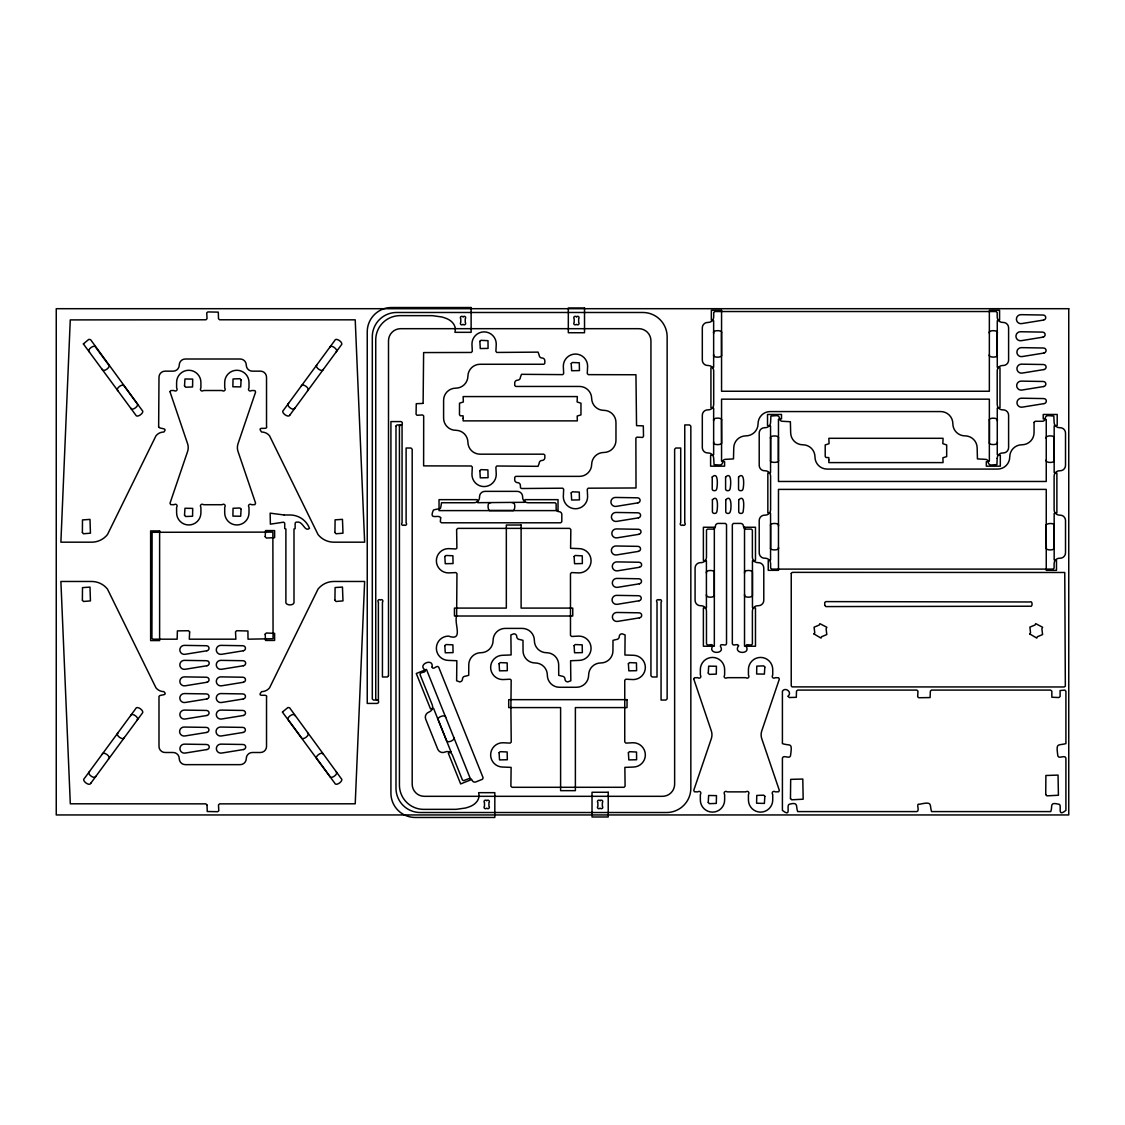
<?xml version="1.0" encoding="UTF-8"?>
<svg xmlns="http://www.w3.org/2000/svg" width="1125" height="1125" viewBox="0 0 1125 1125"><rect width="100%" height="100%" fill="white"/><g stroke="black" fill="none" stroke-linecap="round" stroke-linejoin="round"><path stroke-width="1.5" d="M102.164 369.267C103.148 373.036 111.698 366.694 108.45 364.655L95.794 347.442C94.866 343.589 86.105 350.03 89.508 352.055M130.655 408.009C131.625 411.778 140.203 405.422 136.941 403.383L124.284 386.17C123.356 382.57 114.694 388.8 117.998 390.797M294.863 715.641C293.934 711.9 285.23 718.256 288.577 720.253L301.247 737.466C302.203 741.234 310.795 734.892 307.519 732.853M323.353 754.369C322.411 750.544 313.72 757.055 317.067 758.995L329.738 776.208C330.694 779.977 339.286 773.62 336.009 771.581M445.683 717.413C445.823 713.644 435.53 717.539 438.441 720.323L446.414 740.166C446.527 744.23 456.384 739.589 453.727 737.297M713.7 442.069C711.661 445.556 723.473 445.402 721.589 442.153L721.505 420.806C723.614 417.178 711.731 417.22 713.7 420.806M1046.32 459.83C1044.408 463.387 1055.953 463.233 1054.195 459.914L1054.111 438.567C1056.08 434.869 1044.084 435.08 1046.32 438.567M713.7 354.558C711.788 358.144 723.473 357.933 721.547 354.6L721.505 333.295C723.698 329.738 711.52 329.822 713.7 333.295M997.242 420.764C999.337 417.445 987.272 417.206 989.409 420.806L989.409 442.069C987.244 445.486 999.281 445.275 997.284 442.153M706.472 594.52C705.066 598.247 715.936 597.952 714.277 594.52L714.277 573.145C715.683 569.377 704.714 569.827 706.472 573.145M744.595 594.52C743.175 598.261 754.045 597.909 752.386 594.52L752.386 573.145C753.905 569.559 743.133 569.545 744.595 573.145M778.402 526.078C780.511 522.534 768.403 522.619 770.611 526.078L770.611 547.341C768.53 550.87 780.68 550.688 778.402 547.341M989.409 354.558C987.216 357.82 999.141 358.073 997.242 354.6L997.214 333.295C999.394 329.85 987.188 329.766 989.409 333.295M512.1 502.748C516.108 501.187 515.32 512.381 512.1 510.553L490.725 510.553C487.561 512.353 486.773 501.202 490.725 502.748M423.113 403.341L423.619 352.575L471.291 352.462L472.303 351.38L471.952 344.025A12.15 12.15 0 0 1 484.102 331.875A12.15 12.15 0 0 1 496.252 344.025L495.9 351.38L496.828 352.448L538.073 352.125L539.184 355.163A2.841 2.841 0 0 0 542.011 357.989A2.841 2.841 0 0 1 544.852 360.83L544.767 363.502L543.741 364.261L480.052 364.275A12.15 12.15 0 0 0 467.902 376.214A12.15 12.15 0 0 1 455.752 388.167A12.15 12.15 0 0 0 443.602 400.317L443.602 418.134A12.15 12.15 0 0 0 455.752 430.284A12.15 12.15 0 0 1 467.902 442.238A12.15 12.15 0 0 0 480.052 454.177L543.741 454.191L544.809 455.063L544.852 457.622A2.841 2.841 0 0 1 542.011 460.462A2.841 2.841 0 0 0 539.184 463.289L538.073 466.327L496.828 466.003L495.9 467.17L496.252 474.427A12.15 12.15 0 0 1 484.102 486.577A12.15 12.15 0 0 1 471.952 474.427L472.303 467.086L471.291 465.989L423.619 465.877L423.689 415.969L422.606 414.956L416.939 415.252L416.067 414.197L416.264 403.692L422.677 403.453M336.122 352.041C339.173 350.283 330.764 343.533 329.738 347.442M117.998 732.853C114.708 734.878 123.314 741.234 124.284 737.466M317.067 364.655C313.861 366.666 322.13 372.966 323.367 369.38M307.519 390.797C310.908 388.8 302.189 382.43 301.247 386.17M288.577 403.383C285.37 405.422 293.864 411.778 294.863 408.009M136.941 720.253C140.316 718.214 131.625 711.844 130.655 715.641M108.45 758.995C111.895 756.956 103.078 750.642 102.164 754.369M89.508 771.581C86.302 773.62 94.57 779.892 95.808 776.32M284.231 514.983L289.997 514.983A20.925 20.925 0 0 1 309.502 528.328C304.566 532.448 303.188 520.819 296.845 522.127A1.448 1.448 0 0 0 295.144 523.547L295.116 528.666L293.991 528.961L293.991 602.873C293.161 605.63 286.945 605.559 285.891 602.986L285.891 528.961L284.723 528.581L284.723 523.673A1.448 1.448 0 0 0 283.036 522.253L270.38 524.166L270.141 513.155L283.992 514.969M636.891 425.644L643.303 425.883L643.514 436.275L642.628 437.442L636.877 437.147L635.878 438.145L636.019 487.969L588.192 488.194L587.264 489.347L587.616 496.617A12.15 12.15 0 0 1 575.466 508.767A12.15 12.15 0 0 1 563.316 496.617L563.667 489.263L562.739 488.194L521.606 488.517L520.523 487.856L520.383 485.48A2.841 2.841 0 0 0 517.556 482.639A2.841 2.841 0 0 1 514.716 479.812L514.772 477.239L515.827 476.367L579.516 476.367A12.15 12.15 0 0 0 591.666 464.414A12.15 12.15 0 0 1 603.816 452.475A12.15 12.15 0 0 0 615.966 440.325L615.966 422.494A12.15 12.15 0 0 0 603.816 410.344A12.15 12.15 0 0 1 591.666 398.405A12.15 12.15 0 0 0 579.516 386.452L515.827 386.452L514.772 385.58L514.716 383.006A2.841 2.841 0 0 1 517.556 380.18A2.841 2.841 0 0 0 520.383 377.339L521.494 374.316L562.739 374.625L563.667 373.556L563.316 366.202A12.15 12.15 0 0 1 575.466 354.052A12.15 12.15 0 0 1 587.616 366.202L587.264 373.556L588.277 374.639L635.948 374.752L636.539 425.559M169.973 391.683L187.58 443.7A12.15 12.15 0 0 1 187.58 451.519L170.016 503.198L170.677 504.605L173.545 504.717A1.758 1.758 0 0 0 174.459 504.464A1.758 1.758 0 0 1 176.878 506.869A1.758 1.758 0 0 0 176.611 507.783L176.611 512.817A12.15 12.15 0 0 0 188.761 524.967A12.15 12.15 0 0 0 200.911 512.817L200.911 507.783A1.758 1.758 0 0 0 200.658 506.869A1.758 1.758 0 0 1 203.077 504.464A1.758 1.758 0 0 0 203.991 504.717L221.625 504.717A1.758 1.758 0 0 0 222.539 504.464A1.758 1.758 0 0 1 224.958 506.869A1.758 1.758 0 0 0 224.705 507.783L224.705 512.817A12.15 12.15 0 0 0 236.855 524.967A12.15 12.15 0 0 0 249.005 512.817L249.005 507.783A1.758 1.758 0 0 0 248.737 506.869A1.758 1.758 0 0 1 251.156 504.464A1.758 1.758 0 0 0 252.07 504.717L254.939 504.605L255.572 503.114L238.036 451.519A12.15 12.15 0 0 1 238.036 443.7L255.6 392.034L254.939 390.628L252.07 390.502A1.758 1.758 0 0 0 251.156 390.769A1.758 1.758 0 0 1 248.737 388.35A1.758 1.758 0 0 0 249.005 387.436L249.005 382.416A12.15 12.15 0 0 0 236.855 370.266A12.15 12.15 0 0 0 224.705 382.416L224.705 387.436A1.758 1.758 0 0 0 224.958 388.35A1.758 1.758 0 0 1 222.539 390.769A1.758 1.758 0 0 0 221.625 390.502L203.991 390.502A1.758 1.758 0 0 0 203.077 390.769A1.758 1.758 0 0 1 200.658 388.35A1.758 1.758 0 0 0 200.911 387.436L200.911 382.416A12.15 12.15 0 0 0 188.761 370.266A12.15 12.15 0 0 0 176.611 382.416L176.611 387.436A1.758 1.758 0 0 0 176.878 388.35A1.758 1.758 0 0 1 174.459 390.769A1.758 1.758 0 0 0 173.545 390.502L170.761 390.586L169.987 391.584M456.623 615.952C453.811 623.602 463.922 641.644 448.523 636.103A12.15 12.15 0 0 0 436.373 648.253A12.15 12.15 0 0 0 448.523 660.403L456.848 660.727L456.623 680.766L459.661 681.877A2.841 2.841 0 0 0 462.488 679.036A2.841 2.841 0 0 1 465.328 676.209L468.717 675.323L468.773 664.861A12.15 12.15 0 0 1 480.923 652.711A12.15 12.15 0 0 0 493.073 640.561A12.15 12.15 0 0 1 505.223 628.397L522.225 628.397A12.15 12.15 0 0 1 534.375 640.561A12.15 12.15 0 0 0 546.525 652.711A12.15 12.15 0 0 1 558.675 664.861L558.717 675.323L562.12 676.209A2.841 2.841 0 0 1 564.961 679.036A2.841 2.841 0 0 0 567.788 681.877L570.825 680.766L570.6 660.727L578.925 660.403A12.15 12.15 0 0 0 591.075 648.253A12.15 12.15 0 0 0 578.925 636.103L571.669 636.469L570.487 635.442L570.473 573.75L571.57 572.569L578.925 572.92A12.15 12.15 0 0 0 591.075 560.77A12.15 12.15 0 0 0 578.925 548.62L570.6 548.297L570.825 529.58L569.728 528.37L457.833 528.37L456.623 529.467L456.891 548.212L455.864 548.972L448.523 548.62A12.15 12.15 0 0 0 436.373 560.77A12.15 12.15 0 0 0 448.523 572.92L455.864 572.569L456.961 573.581L456.623 615.952M463.134 418.331L463.134 420.877L577.336 420.877L577.195 416.039L580.964 414.886L580.964 403.214L577.125 401.948L577.336 396.577L463.134 396.577L463.345 401.948L459.506 403.214L459.478 414.661L460.237 415.772L463.134 415.856L463.134 418.331M510.891 707.527L511.228 742.092L510.145 743.105L502.791 742.753A12.15 12.15 0 0 0 490.641 754.903A12.15 12.15 0 0 0 502.791 767.053L511.116 767.377L510.891 786.206L512.1 787.303L624.108 787.289L625.092 786.094L624.867 767.377L633.192 767.053A12.15 12.15 0 0 0 645.342 754.903A12.15 12.15 0 0 0 633.192 742.753L625.852 743.105L624.741 741.839L624.755 680.231L625.852 679.219L633.192 679.57A12.15 12.15 0 0 0 645.342 667.42A12.15 12.15 0 0 0 633.192 655.27L624.909 655.017L625.092 634.908L622.055 633.797A2.841 2.841 0 0 0 619.228 636.638A2.841 2.841 0 0 1 616.388 639.478L612.998 640.35L612.942 650.812A12.15 12.15 0 0 1 600.792 662.962A12.15 12.15 0 0 0 588.642 675.112A12.15 12.15 0 0 1 576.492 687.277L559.491 687.277A12.15 12.15 0 0 1 547.341 675.112A12.15 12.15 0 0 0 535.191 662.962A12.15 12.15 0 0 1 523.041 650.812L522.984 640.35L519.595 639.478A2.841 2.841 0 0 1 516.755 636.638A2.841 2.841 0 0 0 513.928 633.797L510.891 634.908L511.116 654.947L502.791 655.27A12.15 12.15 0 0 0 490.641 667.42A12.15 12.15 0 0 0 502.791 679.57L510.145 679.219L511.186 680.048L510.891 707.527M693.703 678.839L711.309 730.87A12.15 12.15 0 0 1 711.309 738.689L693.773 790.27L694.406 791.761L697.275 791.873A1.758 1.758 0 0 0 698.189 791.62A1.758 1.758 0 0 1 700.608 794.039A1.758 1.758 0 0 0 700.341 794.953L700.341 799.973A12.15 12.15 0 0 0 712.491 812.123A12.15 12.15 0 0 0 724.641 799.973L724.641 794.953A1.758 1.758 0 0 0 724.388 794.039A1.758 1.758 0 0 1 726.806 791.62A1.758 1.758 0 0 0 727.72 791.873L745.355 791.873A1.758 1.758 0 0 0 746.269 791.62A1.758 1.758 0 0 1 748.688 794.039A1.758 1.758 0 0 0 748.434 794.953L748.434 799.973A12.15 12.15 0 0 0 760.584 812.123A12.15 12.15 0 0 0 772.734 799.973L772.734 794.953A1.758 1.758 0 0 0 772.467 794.039A1.758 1.758 0 0 1 774.886 791.62A1.758 1.758 0 0 0 775.8 791.873L778.669 791.761L779.33 790.355L761.766 738.689A12.15 12.15 0 0 1 761.766 730.87L779.33 679.191L778.584 677.756L775.8 677.672A1.758 1.758 0 0 0 774.886 677.925A1.758 1.758 0 0 1 772.467 675.52A1.758 1.758 0 0 0 772.734 674.606L772.734 669.572A12.15 12.15 0 0 0 760.584 657.422A12.15 12.15 0 0 0 748.434 669.572L748.434 674.606A1.758 1.758 0 0 0 748.688 675.52A1.758 1.758 0 0 1 746.269 677.925A1.758 1.758 0 0 0 745.355 677.672L727.72 677.672A1.758 1.758 0 0 0 726.806 677.925A1.758 1.758 0 0 1 724.388 675.52A1.758 1.758 0 0 0 724.641 674.606L724.641 669.572A12.15 12.15 0 0 0 712.491 657.422A12.15 12.15 0 0 0 700.341 669.572L700.341 674.606A1.758 1.758 0 0 0 700.608 675.52A1.758 1.758 0 0 1 698.189 677.925A1.758 1.758 0 0 0 697.275 677.672L694.575 677.728L693.703 678.839M721.561 310.317L721.561 391.247L989.353 391.247L989.353 310.317L999.577 310.317L999.577 320.133L997.27 320.738L997.27 367.186L999.984 367.805L999.984 407.573L997.27 408.122L997.27 454.641L1000.308 455.245L1000.308 466.172L986.316 466.172L986.316 461.756L989.353 461.152L989.353 399.164L721.561 399.164L721.561 461.152L724.598 461.756L724.598 466.172L710.606 466.172L710.606 455.245L713.644 454.641L713.644 408.178L710.93 407.573L710.93 367.805L713.644 367.186L713.644 320.738L711.337 320.133L711.337 310.317L721.561 310.317M744.525 527.245L744.525 646.228L755.48 646.228L755.48 608.034L752.456 607.542L752.442 560.869L755.48 560.32L755.48 527.245L744.525 527.245M770.611 438.567L770.611 459.83C768.53 463.359 780.652 463.148 778.402 459.83L778.402 438.567C780.398 434.967 768.277 435.178 770.611 438.567M778.472 419.498L778.472 481.472L1046.25 481.472L1046.25 419.498L1043.213 418.88L1043.213 414.464L1057.205 414.464L1057.205 425.391L1054.181 425.897L1054.167 472.458L1056.881 473.077L1056.881 512.845L1054.167 513.45L1054.167 559.898L1056.487 560.517L1056.487 570.333L1046.25 570.333L1046.25 489.389L778.472 489.389L778.472 570.333L768.234 570.333L768.234 560.517L770.555 559.898L770.555 513.45L767.841 512.845L767.841 473.077L770.555 472.458L770.555 426.009L767.517 425.391L767.517 414.464L781.509 414.464L781.509 418.88L778.486 419.372M828.844 460.041L828.844 462.6L943.059 462.6L942.905 457.762L946.673 456.595L946.673 444.937L942.848 443.672L943.059 438.3L828.844 438.3L829.055 443.672L825.216 444.937L825.202 456.37L825.961 457.495L828.844 457.58L828.844 460.041M997.2 458.339L996.933 464.583L991.125 465.019A2.841 2.841 0 0 1 988.298 462.192A2.841 2.841 0 0 0 985.458 459.352L977.428 458.902L977.161 448.017A12.15 12.15 0 0 0 964.997 435.867A12.15 12.15 0 0 1 952.847 423.717A12.15 12.15 0 0 0 940.697 411.567L770.217 411.567A12.15 12.15 0 0 0 758.067 423.717A12.15 12.15 0 0 1 745.917 435.867A12.15 12.15 0 0 0 733.753 448.017L733.486 458.902L725.456 459.352A2.841 2.841 0 0 0 722.616 462.192A2.841 2.841 0 0 1 719.789 465.019L714.066 464.667L713.7 458.339A5.386 5.386 0 0 0 708.328 452.953L707.695 452.953A5.386 5.386 0 0 1 702.309 447.567L702.309 415.252A5.4 5.4 0 0 1 708.005 409.866A5.4 5.4 0 0 0 713.7 404.48L713.7 370.884A5.386 5.386 0 0 0 708.328 365.498L707.695 365.498A5.386 5.386 0 0 1 702.309 360.112L702.309 327.811A5.4 5.4 0 0 1 708.005 322.425A5.4 5.4 0 0 0 713.7 317.039L713.728 312.525L714.923 311.527L995.991 311.527L997.186 312.525L997.2 317.039A5.4 5.4 0 0 0 1002.909 322.425A5.4 5.4 0 0 1 1008.605 327.811L1008.605 360.112A5.386 5.386 0 0 1 1003.219 365.498L1002.586 365.498A5.386 5.386 0 0 0 997.2 370.884L997.2 404.48A5.4 5.4 0 0 0 1002.909 409.866A5.4 5.4 0 0 1 1008.605 415.252L1008.605 447.567A5.386 5.386 0 0 1 1003.219 452.953L1002.586 452.953A5.386 5.386 0 0 0 997.2 458.339M432.07 667.097C433.111 670.809 437.119 664.256 438.708 667.209L483.089 777.698L482.611 779.175L475.847 781.917A2.841 2.841 0 0 1 472.148 780.342A2.841 2.841 0 0 0 468.464 778.767L463.739 780.638L462.473 780.103L452.334 754.903A5.4 5.4 0 0 0 445.036 752.034A5.4 5.4 0 0 1 437.737 749.166L425.7 719.184A5.386 5.386 0 0 1 428.695 712.181L429.272 711.942A5.386 5.386 0 0 0 432.267 704.939L420.103 674.677C419.245 671.316 426.797 673.439 425.025 669.938C417.038 664.312 433.842 657.548 432.07 667.013M90.844 783.169C89.634 786.923 81.028 780.356 84.445 778.359L135.619 708.792C136.631 704.925 145.252 711.141 142.116 713.447L90.844 783.169M289.913 414.97C288.759 418.613 280.027 412.256 283.528 410.161L334.688 340.594C335.686 336.67 344.475 343.167 341.072 345.277L289.913 414.97M265.177 536.681L266.344 538.031L274.613 537.666L274.613 530.578L265.542 530.578L265.191 536.583M824.709 605.32L825.891 606.586L1029.853 606.22C1033.003 607.88 1032.652 599.991 1029.853 601.973L825.891 601.608L824.738 602.536L824.709 605.32M813.909 633.909L820.997 638.086L821.573 636.764L826.805 634.542L826.102 628.903L826.847 627.272L819.872 623.672L819.309 624.98L814.078 627.202L814.767 632.841L813.923 633.825M1029.684 633.909L1036.772 638.086L1037.334 636.764L1042.58 634.542L1041.877 628.903L1042.608 627.272L1035.717 623.63L1035.07 624.98L1029.881 627.131L1030.542 632.841L1029.698 633.825M83.377 343.927L135.619 414.858C136.603 418.781 145.491 412.298 142.003 410.161L90.577 339.637L88.791 339.37L83.377 343.927M282.445 712.125L334.688 783.056C335.686 786.98 344.503 780.469 341.072 778.359L289.575 707.737L287.972 707.498L282.459 711.998M184.514 385.931L185.611 387.211L192.572 386.944L192.698 379.097L184.964 378.97L184.514 385.931M184.514 515.236L185.611 516.516L192.572 516.248L192.698 508.387L184.964 508.275L184.528 515.152M241.102 379.898L240.708 386.887L232.861 386.761L233.044 378.97L240.005 378.703L241.102 379.898M241.102 509.203L240.652 516.248L232.917 516.122L233.044 508.275L240.005 508.008L241.102 509.203M708.244 673.102L709.341 674.381L716.302 674.114L716.428 666.253L708.694 666.141L708.258 673.017M708.244 802.406L709.341 803.672L716.302 803.419L716.484 795.628L708.638 795.487L708.244 802.406M764.831 667.055L764.381 674.114L756.647 673.987L756.773 666.141L763.734 665.873L764.831 667.055M764.831 796.359L764.381 803.419L756.591 803.222L756.773 795.431L763.734 795.178L764.831 796.359M82.378 532.491L83.475 533.77L90.436 533.18L90 519.398L82.491 519.919L82.378 532.406M82.378 600.202L83.475 601.481L90.436 600.891L90 587.109L82.491 587.63L82.378 600.202M158.639 427.05C160.144 429.314 168.061 427.528 163.884 432.028A10.125 10.125 0 0 0 155.953 435.825L107.466 534.572A20.25 20.25 0 0 1 91.645 542.18L60.891 542.18L70.27 319.908L205.931 319.781L207.042 318.684L206.733 312.82L207.9 311.934L218.292 312.131L218.503 318.769L219.67 319.781L355.219 319.837L364.641 542.18L333.872 542.18A20.25 20.25 0 0 1 318.052 534.572L269.564 435.825A10.125 10.125 0 0 0 261.633 432.028C255.825 425.137 268.481 431.002 266.527 426.248L266.527 377.227A6.075 6.075 0 0 0 260.452 371.152L252.352 371.152A6.075 6.075 0 0 1 246.277 365.077A6.075 6.075 0 0 0 240.202 359.002L185.316 359.002A6.075 6.075 0 0 0 179.241 365.077A6.075 6.075 0 0 1 173.166 371.152L165.066 371.152A6.075 6.075 0 0 0 158.991 377.227L158.653 426.952M189.647 631.913L189.295 639.183L235.87 639.183L235.519 631.828L236.7 630.717L247.922 630.984L248.02 639.183L273.066 638.719L272.869 532.111L152.1 532.294L151.917 638.409L153.042 639.183L177.145 639.183L177.384 630.886L188.55 630.731L189.647 631.913M207.042 805.05L207.239 811.505L217.617 811.702L218.784 810.83L218.489 804.966L219.586 803.869L355.219 803.798L364.641 581.47L333.872 581.47A20.25 20.25 0 0 0 318.052 589.078L269.564 687.811A10.125 10.125 0 0 1 261.633 691.622C255.698 698.456 268.453 692.648 266.527 697.388L266.527 746.423A6.075 6.075 0 0 1 260.452 752.498L252.352 752.498A6.075 6.075 0 0 0 246.277 758.573A6.075 6.075 0 0 1 240.202 764.648L185.316 764.648A6.075 6.075 0 0 1 179.241 758.573A6.075 6.075 0 0 0 173.166 752.498L165.066 752.498A6.075 6.075 0 0 1 158.991 746.423L158.991 697.388C157.894 693.548 168.848 696.558 163.884 691.622A10.125 10.125 0 0 1 155.953 687.811L107.466 589.078A20.25 20.25 0 0 0 91.645 581.47L60.891 581.47L70.312 803.798L205.847 803.855L207.042 805.05M334.927 532.491L336.023 533.77L342.984 533.18L342.464 519.356L335.095 519.834L334.941 532.406M334.927 600.202L336.023 601.481L342.984 600.891L342.464 587.067L335.095 587.545L334.927 600.202M440.677 517.767L440.339 521.803L441.534 522.802L560.602 522.802L561.797 521.803L561.825 514.491A2.841 2.841 0 0 0 558.984 511.664A2.841 2.841 0 0 1 556.158 508.823L556.13 503.747L555.159 502.777L528.005 502.748A5.4 5.4 0 0 1 522.619 497.053A5.4 5.4 0 0 0 517.233 491.358L484.917 491.358A5.386 5.386 0 0 0 479.531 496.73L479.531 497.363A5.386 5.386 0 0 1 474.145 502.748L441.534 502.748C440.002 511.608 441.408 507.431 433.434 510.047C428.527 520.973 438.595 513.872 440.677 517.767M712.913 645.764C706.88 654.342 725.738 654.595 720.436 646.355C719.817 642.417 726.173 647.044 726.525 643.711L726.525 524.644L725.527 523.448L718.228 523.42A2.841 2.841 0 0 0 715.388 526.261A2.841 2.841 0 0 1 712.547 529.102L707.47 529.116L706.5 530.086L706.472 557.255A5.4 5.4 0 0 1 700.777 562.641A5.4 5.4 0 0 0 695.081 568.027L695.081 600.328A5.386 5.386 0 0 0 700.467 605.714L701.086 605.714A5.386 5.386 0 0 1 706.472 611.1L706.472 643.711C707.077 647.044 712.139 642.712 712.913 645.764M738.563 645.764C732.6 654.145 750.952 654.75 746.255 646.58C744.961 642.361 752.02 646.987 752.386 643.753L752.386 611.1A5.386 5.386 0 0 1 757.772 605.714L758.405 605.714A5.386 5.386 0 0 0 763.791 600.328L763.791 568.027A5.4 5.4 0 0 0 758.081 562.641A5.4 5.4 0 0 1 752.386 557.255L752.372 530.086L751.388 529.116L746.311 529.102A2.841 2.841 0 0 1 743.47 526.261A2.841 2.841 0 0 0 740.644 523.42L733.331 523.448L732.333 524.644L732.333 643.711C732.909 646.987 737.845 642.741 738.563 645.764M788.147 696.234L789.173 697.528L796.303 697.317L796.5 691.087L797.695 690.089L916.861 690.089L917.972 691.13L917.662 696.811L918.83 697.739L930.094 697.57L930.361 691.13L931.472 690.089L1050.638 690.089L1051.833 691.13L1051.861 697.233L1058.892 697.542L1060.116 696.487L1060.088 690.553L1064.883 690.103L1065.909 691.298L1065.909 743.611C1057.612 745.819 1055.939 742.331 1057.866 756C1058.948 759.291 1065.009 754.425 1065.909 758.067L1065.909 810.38C1056.08 818.269 1062.886 804.023 1058.569 804.192C1048.936 801.745 1052.93 806.625 1050.722 811.589L931.556 811.589C929.306 804.473 933.075 801.239 919.645 804.234C915.286 802.828 920.363 811.083 916.777 811.589L797.695 811.589C795.628 806.639 798.806 801.675 789.623 804.164C785.419 804.853 792.309 818.184 782.409 810.38L782.409 758.067C783.323 754.425 789.384 759.291 790.467 756C792.591 741.403 790.397 746.395 782.409 743.611L782.409 691.298C784.716 686.714 792.675 691.777 788.147 696.234M790.467 798.511L791.663 799.805L803.166 799.2L802.8 779.048L790.678 779.358L790.467 798.511M1045.716 794.559L1046.911 795.853L1058.414 795.248L1058.048 775.097L1045.884 775.491L1045.73 794.475M1045.955 525.164L1046.32 547.341C1044.408 550.997 1056.094 550.575 1054.195 547.425L1054.111 526.078C1055.841 522.492 1046.166 523.097 1045.955 525.164M396 426.066L395.986 788.217A24.3 24.3 0 0 0 420.286 812.517L666.534 812.517A24.3 24.3 0 0 0 690.834 788.217L690.834 426.15L689.611 424.941L684.759 424.941L684.759 522.886A1.42 1.42 0 0 1 684.83 524.897A1.42 1.42 0 0 1 682.833 524.967L682.636 524.967A1.42 1.42 0 0 1 680.625 524.897A1.42 1.42 0 0 1 680.709 522.886L680.709 448.017L675.759 448.031L674.634 449.241L674.634 784.167A12.15 12.15 0 0 1 662.484 796.317L424.336 796.317A12.15 12.15 0 0 1 412.186 784.167L412.186 449.241L410.977 448.017L406.111 448.017L406.111 522.886A1.42 1.42 0 0 1 406.195 524.897A1.42 1.42 0 0 1 404.198 524.967L403.987 524.967A1.42 1.42 0 0 1 401.991 524.897A1.42 1.42 0 0 1 402.061 522.886L402.061 424.941L396.942 424.969L396 426.066M388.505 675.759L387.464 676.969L382.43 676.983L382.43 602.114A1.42 1.42 0 0 0 382.5 600.103A1.42 1.42 0 0 0 380.503 600.033L380.292 600.033A1.42 1.42 0 0 0 378.295 600.103A1.42 1.42 0 0 0 378.38 602.114L378.38 700.059L373.43 700.059L372.305 698.934L372.305 336.783A24.3 24.3 0 0 1 396.605 312.483L642.839 312.483A24.3 24.3 0 0 1 667.139 336.783L667.139 698.85L665.93 700.059L661.064 700.059L661.064 602.114A1.42 1.42 0 0 0 661.148 600.103A1.42 1.42 0 0 0 659.138 600.033L658.941 600.033A1.42 1.42 0 0 0 656.93 600.103A1.42 1.42 0 0 0 657.014 602.114L657.014 676.983L652.148 676.983L650.939 675.759L650.939 340.833A12.15 12.15 0 0 0 638.789 328.683L400.655 328.683A12.15 12.15 0 0 0 388.505 340.833L388.505 675.759M399.431 426.066L399.431 785.067A24.3 24.3 0 0 0 423.731 809.367L456.173 809.339L465.3 808.059A34.172 34.172 0 0 0 468.886 806.948C474.877 805.078 480.67 799.706 478.617 792.675L494.817 792.675L494.817 817.467L415.223 817.467A24.3 24.3 0 0 1 390.923 793.167L390.923 421.58L400.655 421.58A1.673 1.673 0 0 1 402.342 423.253A1.673 1.673 0 0 1 400.655 424.941L399.431 426.066M712.238 477.014L712.223 489.263C712.42 491.217 716.386 491.217 716.583 489.263C717.413 487.448 718.903 470.545 712.238 477.014M712.406 499.739L712.406 511.973C712.603 513.942 716.569 513.942 716.766 511.973C717.413 510.314 719.17 493.256 712.406 499.739M725.597 477.014L725.597 489.263C725.794 491.217 729.745 491.217 729.942 489.263C730.744 487.477 732.319 470.559 725.597 477.014M725.78 499.739L725.766 511.973C725.962 513.942 729.928 513.942 730.125 511.973C731.433 509.85 732.108 493.284 725.78 499.739M738.563 477.014L738.548 489.263C738.745 491.217 742.711 491.217 742.908 489.263C743.794 487.294 745.144 470.616 738.563 477.014M738.731 499.739L738.731 511.973C738.928 513.942 742.894 513.942 743.091 511.973C743.386 510.412 745.748 493.341 738.731 499.739M450.97 751.781L448.312 753.216L460.645 783.914L470.812 779.836L426.459 669.417L416.292 673.509L430.523 708.947L433.547 708.314L450.97 751.781M524.925 502.144L524.925 499.655L558.014 499.655L558.014 510.609L439.031 510.609L439.031 499.655L477.211 499.655L477.759 502.692L524.911 502.298M706.416 607.486L703.378 608.034L703.378 646.228L714.333 646.228L714.333 527.245L703.378 527.245L703.378 560.32L706.416 560.869L706.416 607.542M791.241 573.455L791.227 685.758L792 686.883L1064.194 686.967L1065.333 686.194L1064.756 572.484L792.45 572.358L791.255 573.342M1034.072 422.395L1034.058 432.633A12.15 12.15 0 0 1 1021.908 444.783A12.15 12.15 0 0 0 1009.744 456.933A12.15 12.15 0 0 1 997.594 469.083L827.128 469.083A12.15 12.15 0 0 1 814.978 456.933A12.15 12.15 0 0 0 802.814 444.783A12.15 12.15 0 0 1 790.664 432.633L790.383 421.734L782.353 421.284A2.841 2.841 0 0 1 779.527 418.458A2.841 2.841 0 0 0 776.686 415.617L770.892 416.067L770.611 422.311A5.386 5.386 0 0 1 765.225 427.697L764.592 427.697A5.386 5.386 0 0 0 759.206 433.083L759.206 465.384A5.4 5.4 0 0 0 764.916 470.77A5.4 5.4 0 0 1 770.611 476.156L770.611 509.752A5.386 5.386 0 0 1 765.225 515.138L764.592 515.138A5.386 5.386 0 0 0 759.206 520.523L759.206 552.839A5.4 5.4 0 0 0 764.916 558.225A5.4 5.4 0 0 1 770.611 563.611L770.625 568.111L771.82 569.109L1052.902 569.109L1054.097 568.111L1054.111 563.611A5.4 5.4 0 0 1 1059.806 558.225A5.4 5.4 0 0 0 1065.516 552.839L1065.516 520.523A5.386 5.386 0 0 0 1060.13 515.138L1059.497 515.138A5.386 5.386 0 0 1 1054.111 509.752L1054.111 476.156A5.4 5.4 0 0 1 1059.806 470.77A5.4 5.4 0 0 0 1065.516 465.384L1065.516 433.083A5.386 5.386 0 0 0 1060.13 427.697L1059.497 427.697A5.386 5.386 0 0 1 1054.111 422.311L1053.83 416.067L1048.036 415.617A2.841 2.841 0 0 0 1045.195 418.458A2.841 2.841 0 0 1 1042.369 421.284L1035.169 421.284L1034.072 422.395M444.825 556.58L445.261 563.709L453.052 563.555L452.897 555.764L446.034 555.483L444.839 556.453M444.825 645.638L445.261 652.781L453.052 652.627L452.897 644.836L446.034 644.555L444.825 645.638M499.092 663.708L499.528 670.837L507.319 670.683L507.164 662.892L500.175 662.625L499.092 663.708M499.092 752.766L499.528 759.909L507.319 759.755L507.164 751.964L500.175 751.683L499.12 752.653M574.116 556.58L574.552 563.709L582.342 563.555L582.272 555.848L575.198 555.497L574.144 556.453M574.116 645.638L574.552 652.781L582.342 652.627L582.188 644.836L575.198 644.555L574.116 645.638M628.397 663.708L628.819 670.837L636.609 670.683L636.455 662.892L629.48 662.625L628.397 663.708M628.397 752.766L628.819 759.909L636.609 759.755L636.539 752.034L629.48 751.683L628.411 752.653M479.855 341.409L480.291 348.553L488.067 348.398L487.997 340.678L480.938 340.327L479.869 341.297M479.855 470.714L480.291 477.844L488.067 477.689L487.912 469.898L480.938 469.631L479.855 470.714M571.219 363.6L571.655 370.73L579.445 370.575L579.291 362.784L572.428 362.503L571.247 363.473M571.219 492.891L571.655 500.034L579.445 499.88L579.291 492.089L572.428 491.808L571.219 492.891M265.177 634.163L265.542 640.448L274.613 640.448L274.613 633.361L266.344 633.009L265.177 634.163M1043.48 320.077L1021.641 323.606A4.5 4.5 0 0 1 1016.437 319.486A4.5 4.5 0 0 1 1020.994 314.662L1043.128 315.028A2.531 2.531 0 0 1 1043.48 320.077M1043.016 337.148L1021.162 340.692A4.5 4.5 0 0 1 1015.959 336.572A4.5 4.5 0 0 1 1020.516 331.748L1042.65 332.114A2.531 2.531 0 0 1 1043.016 337.148M1043.958 353.039L1022.105 356.583A4.5 4.5 0 0 1 1016.902 352.462A4.5 4.5 0 0 1 1021.472 347.639L1043.592 348.005A2.531 2.531 0 0 1 1043.958 353.039M1043.986 369.562L1022.147 373.092A4.5 4.5 0 0 1 1016.944 368.986A4.5 4.5 0 0 1 1021.5 364.162L1043.62 364.528A2.531 2.531 0 0 1 1043.986 369.562M1043.733 386.522L1021.894 390.052A4.5 4.5 0 0 1 1016.691 385.945A4.5 4.5 0 0 1 1021.247 381.122L1043.367 381.487A2.531 2.531 0 0 1 1043.733 386.522M1044.042 403.622L1022.203 407.152A4.5 4.5 0 0 1 1016.986 403.031A4.5 4.5 0 0 1 1021.556 398.208L1043.677 398.573A2.531 2.531 0 0 1 1044.042 403.622M637.987 502.847L616.148 506.391A4.5 4.5 0 0 1 610.931 502.27A4.5 4.5 0 0 1 615.502 497.447L637.622 497.812A2.531 2.531 0 0 1 637.987 502.847M638.466 517.852L616.627 521.395A4.5 4.5 0 0 1 611.423 517.275A4.5 4.5 0 0 1 615.98 512.452L638.1 512.817A2.531 2.531 0 0 1 638.466 517.852M638.888 534.319L617.048 537.848A4.5 4.5 0 0 1 611.845 533.742A4.5 4.5 0 0 1 616.402 528.919L638.522 529.284A2.531 2.531 0 0 1 638.888 534.319M638.409 551.391L616.57 554.934A4.5 4.5 0 0 1 611.367 550.814A4.5 4.5 0 0 1 615.923 545.991L638.058 546.356A2.531 2.531 0 0 1 638.409 551.391M639.366 567.295L617.513 570.825A4.5 4.5 0 0 1 612.309 566.705A4.5 4.5 0 0 1 616.866 561.895L639 562.247A2.531 2.531 0 0 1 639.366 567.295M206.902 650.77L185.048 654.314A4.5 4.5 0 0 1 179.845 650.194A4.5 4.5 0 0 1 184.402 645.37L206.536 645.736A2.531 2.531 0 0 1 206.902 650.77M639.394 583.805L617.555 587.348A4.5 4.5 0 0 1 612.337 583.228A4.5 4.5 0 0 1 616.908 578.405L639.028 578.77A2.531 2.531 0 0 1 639.394 583.805M243.352 650.77L221.498 654.314A4.5 4.5 0 0 1 216.295 650.194A4.5 4.5 0 0 1 220.852 645.37L242.986 645.736A2.531 2.531 0 0 1 243.352 650.77M206.902 665.761L185.048 669.291A4.5 4.5 0 0 1 179.845 665.184A4.5 4.5 0 0 1 184.402 660.361L206.536 660.712A2.531 2.531 0 0 1 206.902 665.761M639.141 600.764L617.302 604.308A4.5 4.5 0 0 1 612.084 600.188A4.5 4.5 0 0 1 616.655 595.364L638.775 595.73A2.531 2.531 0 0 1 639.141 600.764M243.352 665.761L221.498 669.291A4.5 4.5 0 0 1 216.295 665.184A4.5 4.5 0 0 1 220.852 660.361L242.986 660.712A2.531 2.531 0 0 1 243.352 665.761M206.93 682.27L185.091 685.814A4.5 4.5 0 0 1 179.873 681.694A4.5 4.5 0 0 1 184.444 676.87L206.564 677.236A2.531 2.531 0 0 1 206.93 682.27M639.45 617.864L617.597 621.394A4.5 4.5 0 0 1 612.394 617.288A4.5 4.5 0 0 1 616.95 612.464L639.084 612.816A2.531 2.531 0 0 1 639.45 617.864M243.38 682.27L221.541 685.814A4.5 4.5 0 0 1 216.323 681.694A4.5 4.5 0 0 1 220.894 676.87L243.014 677.236A2.531 2.531 0 0 1 243.38 682.27M206.902 698.962L185.048 702.506A4.5 4.5 0 0 1 179.845 698.386A4.5 4.5 0 0 1 184.402 693.562L206.536 693.928A2.531 2.531 0 0 1 206.902 698.962M243.352 698.962L221.498 702.506A4.5 4.5 0 0 1 216.295 698.386A4.5 4.5 0 0 1 220.852 693.562L242.986 693.928A2.531 2.531 0 0 1 243.352 698.962M206.93 715.486L185.091 719.016A4.5 4.5 0 0 1 179.873 714.909A4.5 4.5 0 0 1 184.444 710.086L206.564 710.452A2.531 2.531 0 0 1 206.93 715.486M243.38 715.486L221.541 719.016A4.5 4.5 0 0 1 216.323 714.909A4.5 4.5 0 0 1 220.894 710.086L243.014 710.452A2.531 2.531 0 0 1 243.38 715.486M206.677 732.445L184.838 735.975A4.5 4.5 0 0 1 179.62 731.869A4.5 4.5 0 0 1 184.191 727.045L206.311 727.397A2.531 2.531 0 0 1 206.677 732.445M243.127 732.445L221.288 735.975A4.5 4.5 0 0 1 216.07 731.869A4.5 4.5 0 0 1 220.641 727.045L242.761 727.397A2.531 2.531 0 0 1 243.127 732.445M206.986 749.545L185.133 753.075A4.5 4.5 0 0 1 179.93 748.955A4.5 4.5 0 0 1 184.486 744.131L206.62 744.497A2.531 2.531 0 0 1 206.986 749.545M243.436 749.545L221.583 753.075A4.5 4.5 0 0 1 216.38 748.955A4.5 4.5 0 0 1 220.936 744.131L243.07 744.497A2.531 2.531 0 0 1 243.436 749.545M471.122 307.533L391.542 307.533A24.3 24.3 0 0 0 367.242 331.833L367.242 703.42L376.959 703.42A1.673 1.673 0 0 0 378.647 701.747A1.673 1.673 0 0 0 376.959 700.059L375.75 698.934L375.736 339.933A24.3 24.3 0 0 1 400.036 315.633L432.478 315.661L441.619 316.941A34.172 34.172 0 0 1 445.191 318.052C451.195 319.922 456.975 325.294 454.922 332.325L471.122 332.325L471.122 307.533M584.522 308.011L568.322 308.011L568.322 332.733L584.522 332.733L584.522 308.011M1068.75 308.7L56.25 308.7L56.25 814.95L1068.75 814.95L1068.75 308.7M463.247 316.73L462.797 316.73A1.42 1.42 0 0 0 460.786 316.73A1.42 1.42 0 0 0 460.786 318.741L460.786 322.425A1.42 1.42 0 0 0 460.786 324.422A1.42 1.42 0 0 0 462.797 324.422L463.247 324.422A1.42 1.42 0 0 0 465.244 324.422A1.42 1.42 0 0 0 465.244 322.425L465.244 318.741A1.42 1.42 0 0 0 465.244 316.73A1.42 1.42 0 0 0 463.247 316.73M576.647 316.73L576.197 316.73A1.42 1.42 0 0 0 574.186 316.73A1.42 1.42 0 0 0 574.186 318.741L574.186 322.425A1.42 1.42 0 0 0 574.186 324.422A1.42 1.42 0 0 0 576.197 324.422L576.647 324.422A1.42 1.42 0 0 0 578.644 324.422A1.42 1.42 0 0 0 578.644 322.425L578.644 318.741A1.42 1.42 0 0 0 578.644 316.73A1.42 1.42 0 0 0 576.647 316.73M521.114 525.023L506.334 525.023L506.334 608.091L454.444 608.091L454.444 616.008L572.752 616.008L572.752 608.091L521.114 608.091L521.114 525.023M159.623 530.916L150.638 530.916L150.638 640.575L159.623 640.575L159.623 530.916M627.033 699.666L508.711 699.666L508.711 707.583L560.602 707.583L560.602 790.65L575.381 790.65L575.381 707.583L627.033 707.583L627.033 699.666M608.217 792.267L592.017 792.267L592.017 816.989L608.217 816.989L608.217 792.267M486.928 800.578L486.492 800.578A1.42 1.42 0 0 0 484.481 800.578A1.42 1.42 0 0 0 484.481 802.575L484.481 806.259A1.42 1.42 0 0 0 484.481 808.27A1.42 1.42 0 0 0 486.492 808.27L486.928 808.27A1.42 1.42 0 0 0 488.939 808.27A1.42 1.42 0 0 0 488.939 806.259L488.939 802.575A1.42 1.42 0 0 0 488.939 800.578A1.42 1.42 0 0 0 486.928 800.578M600.328 800.578L599.892 800.578A1.42 1.42 0 0 0 597.881 800.578A1.42 1.42 0 0 0 597.881 802.575L597.881 806.259A1.42 1.42 0 0 0 597.881 808.27A1.42 1.42 0 0 0 599.892 808.27L600.328 808.27A1.42 1.42 0 0 0 602.339 808.27A1.42 1.42 0 0 0 602.339 806.259L602.339 802.575A1.42 1.42 0 0 0 602.339 800.578A1.42 1.42 0 0 0 600.328 800.578"/></g></svg>
